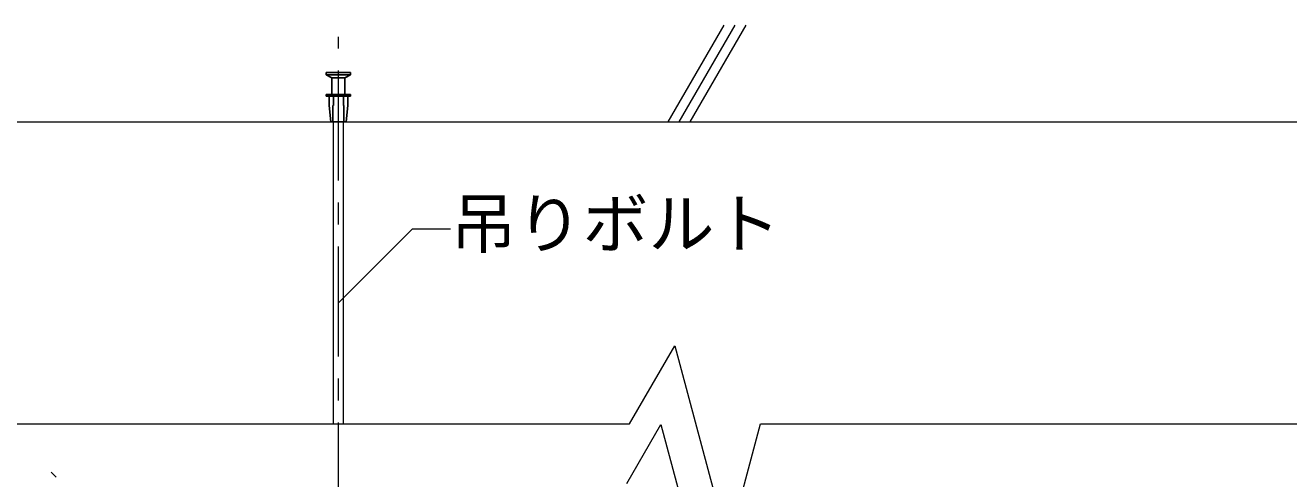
# Model space of a CAD drawing. Units: millimetres on the paper, with parts at other scales. Extents: x -195 to 195, y -135 to 133.
# Drawn here: x -131.4 to -74, y -25.1 to -4.5 of the extents above; entities that cross this region are included whole.
import ezdxf
from ezdxf.enums import TextEntityAlignment as Align

# ---------------------------------------------------------------- set-up
doc = ezdxf.new("R2010")
doc.units = ezdxf.units.MM
doc.linetypes.add('CHAIN1', pattern=[8, 5, -1, 1, -1])
doc.linetypes.add('DASHED1', pattern=[1.8, 1.2, -0.6])
for name, color, linetype, lineweight in [('5-0_中心線', 4, 'CHAIN1', 9), ('5-1_吊り材', 7, 'Continuous', 18), ('5-6_文字', 7, 'Continuous', 18), ('5-9_躯体他', 4, 'Continuous', 9), ('5-C_ビス・アンカーボルト', 2, 'DASHED1', 25)]:
    doc.layers.add(name, color=color, linetype=linetype, lineweight=lineweight)
doc.styles.add('ＭＳ ゴシック', font='')
doc.styles.get('ＭＳ ゴシック').set_extended_font_data('MS Gothic')

msp = doc.modelspace()

# ---------------------------------------------------------------- linework, layer by layer
at = {"layer": '5-0_中心線'}
for p, q in [((-117.16, -59.57), (-117.16, -5.037)), ((-96.044, -58.995), (-130.218, -24.821))]:
    msp.add_line(p, q, dxfattribs=at)
at = {"layer": '5-1_吊り材'}
for p, q in [((-117.385, -22.634), (-117.385, -8.913)), ((-116.935, -22.634), (-116.935, -8.913))]:
    msp.add_line(p, q, dxfattribs=at)
at = {"layer": '5-6_文字'}
for p, q in [((-117.151, -17.127), (-113.811, -13.787)), ((-112.061, -13.787), (-113.811, -13.787)), ((-97.964, -22.634), (-10.829, -22.634))]:
    msp.add_line(p, q, dxfattribs=at)
for points in [[(-174.497, -22.634), (-103.919, -22.634), (-101.868, -19.083)], [(-101.868, -19.083), (-99.44, -28.145), (-97.964, -22.634)], [(-104.041, -25.336), (-102.495, -22.658), (-99.44, -34.059)]]:
    msp.add_lwpolyline(points, dxfattribs=at)
at = {"layer": '5-9_躯体他'}
for p, q in [((-102.162, -8.913), (-99.624, -4.518)), ((-101.662, -8.913), (-99.124, -4.518)), ((-101.162, -8.913), (-98.624, -4.518)), ((-176.642, -8.913), (-10.829, -8.913))]:
    msp.add_line(p, q, dxfattribs=at)
at = {"layer": '5-C_ビス・アンカーボルト', "linetype": 'Continuous'}
for p, q in [((-117.71, -6.663), (-116.61, -6.663)), ((-117.71, -6.663), (-117.71, -6.763)), ((-117.71, -6.763), (-116.61, -6.763)), ((-117.71, -6.763), (-117.46, -6.913)), ((-116.61, -6.763), (-116.86, -6.913)), ((-116.61, -6.663), (-116.61, -6.763)), ((-117.46, -6.913), (-116.86, -6.913)), ((-117.46, -6.913), (-117.46, -7.663)), ((-116.86, -6.913), (-116.86, -7.663)), ((-117.71, -7.663), (-116.61, -7.663)), ((-117.71, -7.663), (-117.71, -7.738)), ((-117.71, -7.738), (-116.61, -7.738)), ((-117.585, -7.738), (-117.585, -8.163)), ((-116.735, -7.738), (-116.735, -8.163)), ((-116.61, -7.663), (-116.61, -7.738)), ((-117.585, -8.163), (-117.51, -8.913)), ((-116.735, -8.163), (-116.81, -8.913)), ((-117.51, -8.913), (-116.81, -8.913))]:
    msp.add_line(p, q, dxfattribs=at)
at = {"layer": '5-C_ビス・アンカーボルト'}
for p, q in [((-117.385, -7.663), (-117.385, -8.163)), ((-116.935, -7.663), (-116.935, -8.163)), ((-117.41, -8.163), (-117.385, -8.163)), ((-117.41, -8.163), (-117.41, -8.913)), ((-116.91, -8.163), (-116.935, -8.163)), ((-116.91, -8.163), (-116.91, -8.913))]:
    msp.add_line(p, q, dxfattribs=at)

# ---------------------------------------------------------------- texts
at = {"layer": '5-6_文字', "style": 'ＭＳ ゴシック'}
msp.add_text('吊りボルト', height=2.199, dxfattribs=at).set_placement((-112.061, -15.287), align=Align.BOTTOM_LEFT)

doc.saveas('drawing.dxf')
